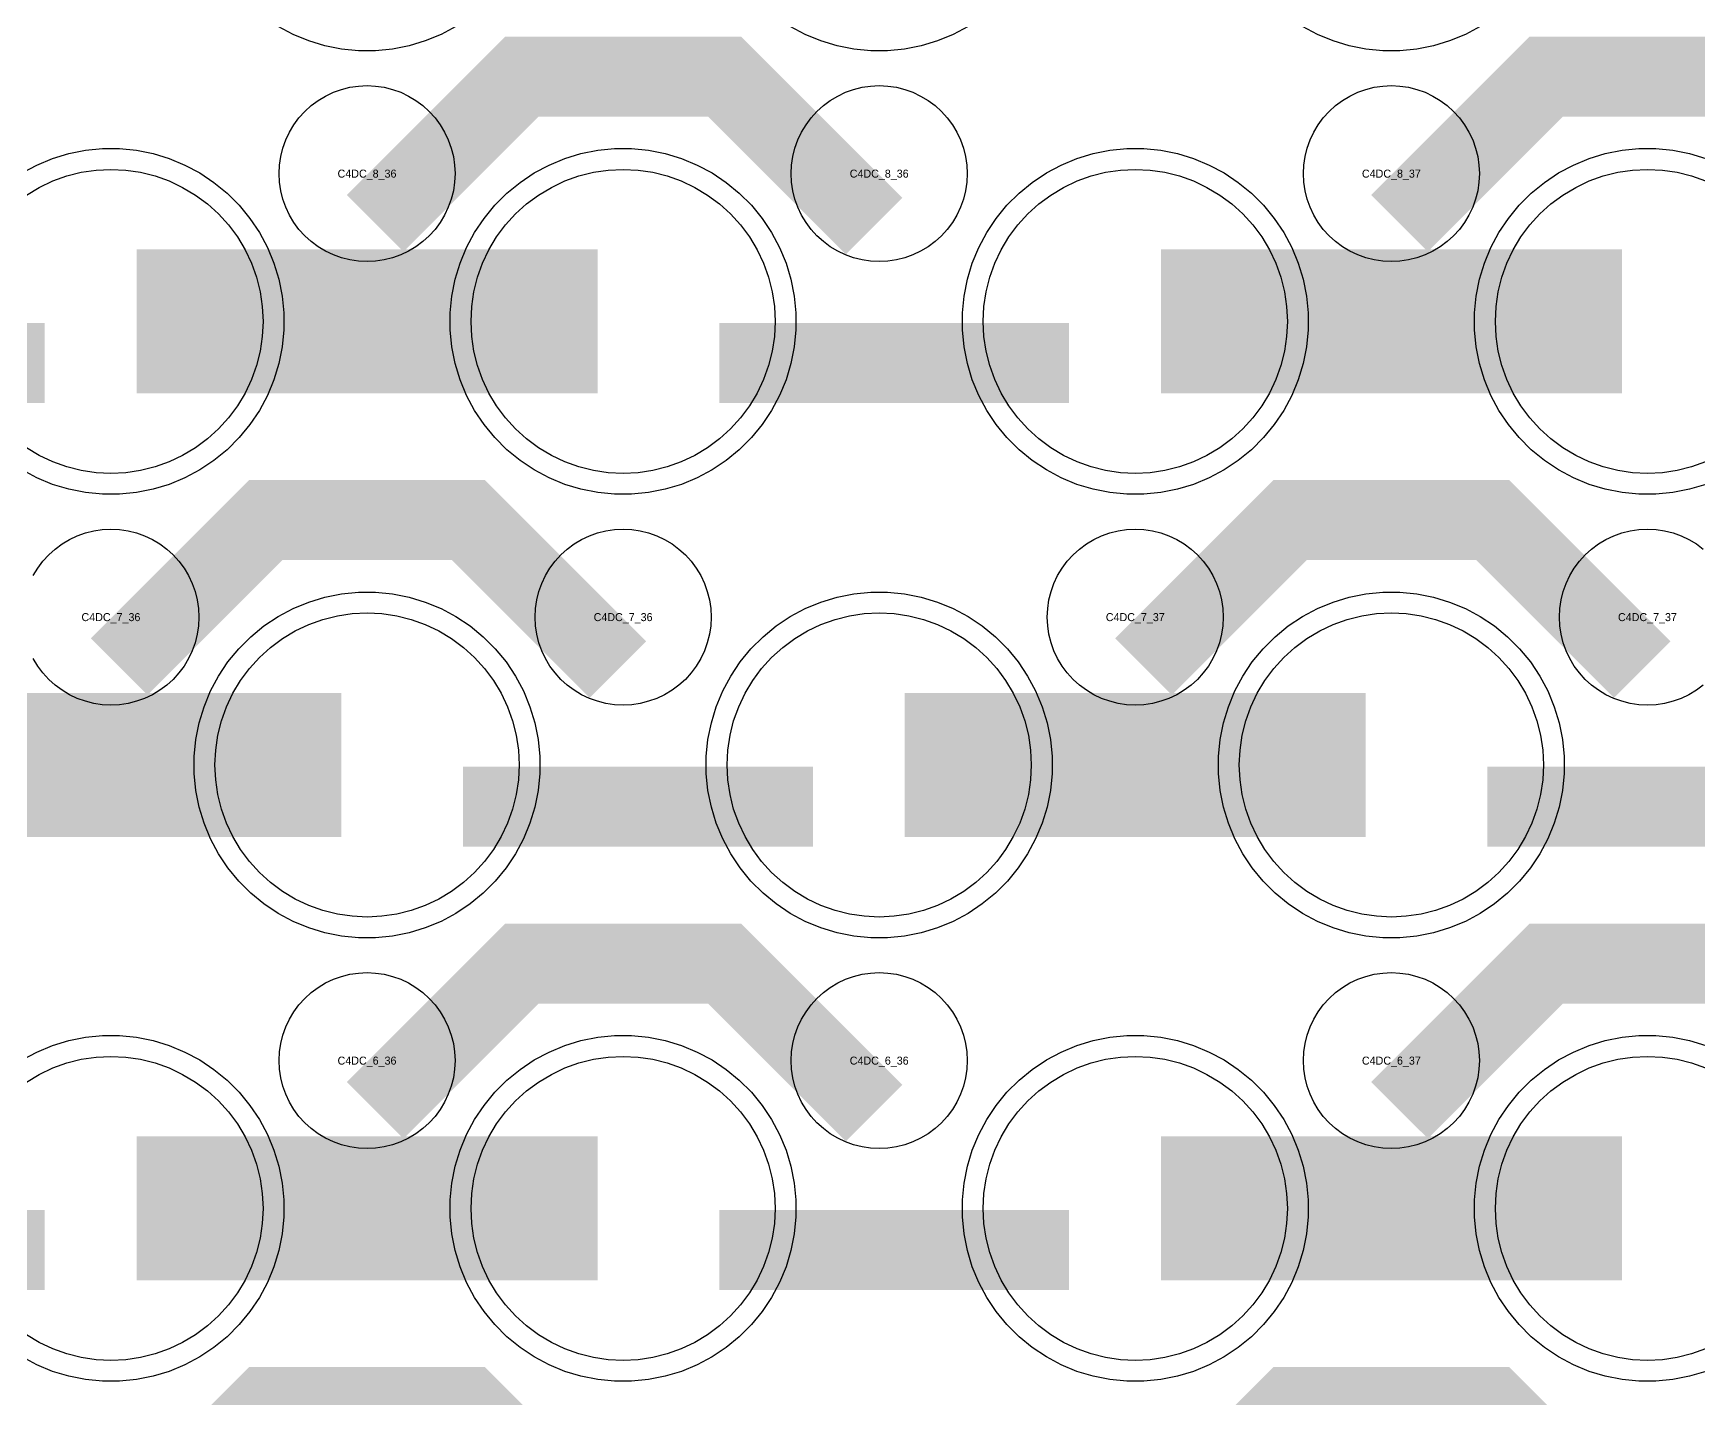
# Model space of a CAD drawing. Extents: x -11880 to 11880, y -14992 to 14992.
# Drawn here: x -504 to 16, y -14068 to -13641 of the extents above; entities that cross this region are included whole.
import ezdxf
from ezdxf.enums import TextEntityAlignment as Align

# ---------------------------------------------------------------- set-up
doc = ezdxf.new("R2010")
doc.units = 0
doc.header["$MEASUREMENT"] = 0
for name, color, linetype in [('GDS_775_DT_237', 138, 'CONTINUOUS'), ('RDL1_FS', 34, 'CONTINUOUS'), ('RDL_BS', 160, 'CONTINUOUS')]:
    doc.layers.add(name, color=color, linetype=linetype)

msp = doc.modelspace()

# ---------------------------------------------------------------- linework, layer by layer
at = {"layer": 'RDL1_FS', "color": 241, "true_color": 0xf7abae}
for points in [[(-506.395, -13691.548), (-502.395, -13689.15), (-498.181, -13687.158), (-493.791, -13685.586), (-489.268, -13684.454), (-484.657, -13683.77), (-480, -13683.541), (-475.343, -13683.77), (-470.732, -13684.454), (-466.209, -13685.586), (-461.819, -13687.158), (-457.605, -13689.15), (-453.605, -13691.548), (-449.86, -13694.326), (-446.406, -13697.456), (-443.276, -13700.91), (-440.498, -13704.655), (-438.1, -13708.655), (-436.108, -13712.869), (-434.536, -13717.259), (-433.404, -13721.782), (-432.72, -13726.393), (-432.491, -13731.05), (-432.72, -13735.707), (-433.404, -13740.318), (-434.536, -13744.841), (-436.108, -13749.231), (-438.1, -13753.445), (-440.498, -13757.445), (-443.276, -13761.19), (-446.406, -13764.644), (-449.86, -13767.774), (-453.605, -13770.552), (-457.605, -13772.95), (-461.819, -13774.942), (-466.209, -13776.514), (-470.732, -13777.646), (-475.343, -13778.33), (-480, -13778.559), (-484.657, -13778.33), (-489.268, -13777.646), (-493.791, -13776.514), (-498.181, -13774.942), (-502.395, -13772.95), (-506.395, -13770.552)], [(18.181, -13774.942), (13.791, -13776.514), (9.268, -13777.646), (4.657, -13778.33), (0, -13778.559), (-4.657, -13778.33), (-9.268, -13777.646), (-13.791, -13776.514), (-18.181, -13774.942), (-22.395, -13772.95), (-26.395, -13770.552), (-30.14, -13767.774), (-33.594, -13764.644), (-36.724, -13761.19), (-39.502, -13757.445), (-41.9, -13753.445), (-43.892, -13749.231), (-45.464, -13744.841), (-46.596, -13740.318), (-47.28, -13735.707), (-47.509, -13731.05), (-47.28, -13726.393), (-46.596, -13721.782), (-45.464, -13717.259), (-43.892, -13712.869), (-41.9, -13708.655), (-39.502, -13704.655), (-36.724, -13700.91), (-33.594, -13697.456), (-30.14, -13694.326), (-26.395, -13691.548), (-22.395, -13689.15), (-18.181, -13687.158), (-13.791, -13685.586), (-9.268, -13684.454), (-4.657, -13683.77), (0, -13683.541), (4.657, -13683.77), (9.268, -13684.454), (13.791, -13685.586), (18.181, -13687.158)], [(-506.395, -13968.678), (-502.395, -13966.28), (-498.181, -13964.288), (-493.791, -13962.716), (-489.268, -13961.584), (-484.657, -13960.9), (-480, -13960.671), (-475.343, -13960.9), (-470.732, -13961.584), (-466.209, -13962.716), (-461.819, -13964.288), (-457.605, -13966.28), (-453.605, -13968.678), (-449.86, -13971.456), (-446.406, -13974.586), (-443.276, -13978.04), (-440.498, -13981.785), (-438.1, -13985.785), (-436.108, -13989.999), (-434.536, -13994.389), (-433.404, -13998.912), (-432.72, -14003.523), (-432.491, -14008.18), (-432.72, -14012.837), (-433.404, -14017.448), (-434.536, -14021.971), (-436.108, -14026.361), (-438.1, -14030.575), (-440.498, -14034.575), (-443.276, -14038.32), (-446.406, -14041.774), (-449.86, -14044.904), (-453.605, -14047.682), (-457.605, -14050.08), (-461.819, -14052.072), (-466.209, -14053.644), (-470.732, -14054.776), (-475.343, -14055.46), (-480, -14055.689), (-484.657, -14055.46), (-489.268, -14054.776), (-493.791, -14053.644), (-498.181, -14052.072), (-502.395, -14050.08), (-506.395, -14047.682)], [(18.181, -14052.072), (13.791, -14053.644), (9.268, -14054.776), (4.657, -14055.46), (0, -14055.689), (-4.657, -14055.46), (-9.268, -14054.776), (-13.791, -14053.644), (-18.181, -14052.072), (-22.395, -14050.08), (-26.395, -14047.682), (-30.14, -14044.904), (-33.594, -14041.774), (-36.724, -14038.32), (-39.502, -14034.575), (-41.9, -14030.575), (-43.892, -14026.361), (-45.464, -14021.971), (-46.596, -14017.448), (-47.28, -14012.837), (-47.509, -14008.18), (-47.28, -14003.523), (-46.596, -13998.912), (-45.464, -13994.389), (-43.892, -13989.999), (-41.9, -13985.785), (-39.502, -13981.785), (-36.724, -13978.04), (-33.594, -13974.586), (-30.14, -13971.456), (-26.395, -13968.678), (-22.395, -13966.28), (-18.181, -13964.288), (-13.791, -13962.716), (-9.268, -13961.584), (-4.657, -13960.9), (0, -13960.671), (4.657, -13960.9), (9.268, -13961.584), (13.791, -13962.716), (18.181, -13964.288)]]:
    msp.add_lwpolyline(points, dxfattribs=at)
for points in [[(-320, -13778.559), (-324.657, -13778.33), (-329.268, -13777.646), (-333.791, -13776.514), (-338.181, -13774.942), (-342.395, -13772.95), (-346.395, -13770.552), (-350.14, -13767.774), (-353.594, -13764.644), (-356.724, -13761.19), (-359.502, -13757.445), (-361.9, -13753.445), (-363.892, -13749.231), (-365.464, -13744.841), (-366.596, -13740.318), (-367.28, -13735.707), (-367.509, -13731.05), (-367.28, -13726.393), (-366.596, -13721.782), (-365.464, -13717.259), (-363.892, -13712.869), (-361.9, -13708.655), (-359.502, -13704.655), (-356.724, -13700.91), (-353.594, -13697.456), (-350.14, -13694.326), (-346.395, -13691.548), (-342.395, -13689.15), (-338.181, -13687.158), (-333.791, -13685.586), (-329.268, -13684.454), (-324.657, -13683.77), (-320, -13683.541), (-315.343, -13683.77), (-310.732, -13684.454), (-306.209, -13685.586), (-301.819, -13687.158), (-297.605, -13689.15), (-293.605, -13691.548), (-289.86, -13694.326), (-286.406, -13697.456), (-283.276, -13700.91), (-280.498, -13704.655), (-278.1, -13708.655), (-276.108, -13712.869), (-274.536, -13717.259), (-273.404, -13721.782), (-272.72, -13726.393), (-272.491, -13731.05), (-272.72, -13735.707), (-273.404, -13740.318), (-274.536, -13744.841), (-276.108, -13749.231), (-278.1, -13753.445), (-280.498, -13757.445), (-283.276, -13761.19), (-286.406, -13764.644), (-289.86, -13767.774), (-293.605, -13770.552), (-297.605, -13772.95), (-301.819, -13774.942), (-306.209, -13776.514), (-310.732, -13777.646), (-315.343, -13778.33)], [(-160, -13778.559), (-164.657, -13778.33), (-169.268, -13777.646), (-173.791, -13776.514), (-178.181, -13774.942), (-182.395, -13772.95), (-186.395, -13770.552), (-190.14, -13767.774), (-193.594, -13764.644), (-196.724, -13761.19), (-199.502, -13757.445), (-201.9, -13753.445), (-203.892, -13749.231), (-205.464, -13744.841), (-206.596, -13740.318), (-207.28, -13735.707), (-207.509, -13731.05), (-207.28, -13726.393), (-206.596, -13721.782), (-205.464, -13717.259), (-203.892, -13712.869), (-201.9, -13708.655), (-199.502, -13704.655), (-196.724, -13700.91), (-193.594, -13697.456), (-190.14, -13694.326), (-186.395, -13691.548), (-182.395, -13689.15), (-178.181, -13687.158), (-173.791, -13685.586), (-169.268, -13684.454), (-164.657, -13683.77), (-160, -13683.541), (-155.343, -13683.77), (-150.732, -13684.454), (-146.209, -13685.586), (-141.819, -13687.158), (-137.605, -13689.15), (-133.605, -13691.548), (-129.86, -13694.326), (-126.406, -13697.456), (-123.276, -13700.91), (-120.498, -13704.655), (-118.1, -13708.655), (-116.108, -13712.869), (-114.536, -13717.259), (-113.404, -13721.782), (-112.72, -13726.393), (-112.491, -13731.05), (-112.72, -13735.707), (-113.404, -13740.318), (-114.536, -13744.841), (-116.108, -13749.231), (-118.1, -13753.445), (-120.498, -13757.445), (-123.276, -13761.19), (-126.406, -13764.644), (-129.86, -13767.774), (-133.605, -13770.552), (-137.605, -13772.95), (-141.819, -13774.942), (-146.209, -13776.514), (-150.732, -13777.646), (-155.343, -13778.33)], [(-400, -13917.124), (-404.657, -13916.895), (-409.268, -13916.211), (-413.791, -13915.079), (-418.181, -13913.507), (-422.395, -13911.515), (-426.395, -13909.117), (-430.14, -13906.339), (-433.594, -13903.209), (-436.724, -13899.755), (-439.502, -13896.01), (-441.9, -13892.01), (-443.892, -13887.796), (-445.464, -13883.406), (-446.596, -13878.883), (-447.28, -13874.272), (-447.509, -13869.615), (-447.28, -13864.958), (-446.596, -13860.347), (-445.464, -13855.824), (-443.892, -13851.434), (-441.9, -13847.22), (-439.502, -13843.22), (-436.724, -13839.475), (-433.594, -13836.021), (-430.14, -13832.891), (-426.395, -13830.113), (-422.395, -13827.715), (-418.181, -13825.723), (-413.791, -13824.151), (-409.268, -13823.019), (-404.657, -13822.335), (-400, -13822.106), (-395.343, -13822.335), (-390.732, -13823.019), (-386.209, -13824.151), (-381.819, -13825.723), (-377.605, -13827.715), (-373.605, -13830.113), (-369.86, -13832.891), (-366.406, -13836.021), (-363.276, -13839.475), (-360.498, -13843.22), (-358.1, -13847.22), (-356.108, -13851.434), (-354.536, -13855.824), (-353.404, -13860.347), (-352.72, -13864.958), (-352.491, -13869.615), (-352.72, -13874.272), (-353.404, -13878.883), (-354.536, -13883.406), (-356.108, -13887.796), (-358.1, -13892.01), (-360.498, -13896.01), (-363.276, -13899.755), (-366.406, -13903.209), (-369.86, -13906.339), (-373.605, -13909.117), (-377.605, -13911.515), (-381.819, -13913.507), (-386.209, -13915.079), (-390.732, -13916.211), (-395.343, -13916.895)], [(-240, -13917.124), (-244.657, -13916.895), (-249.268, -13916.211), (-253.791, -13915.079), (-258.181, -13913.507), (-262.395, -13911.515), (-266.395, -13909.117), (-270.14, -13906.339), (-273.594, -13903.209), (-276.724, -13899.755), (-279.502, -13896.01), (-281.9, -13892.01), (-283.892, -13887.796), (-285.464, -13883.406), (-286.596, -13878.883), (-287.28, -13874.272), (-287.509, -13869.615), (-287.28, -13864.958), (-286.596, -13860.347), (-285.464, -13855.824), (-283.892, -13851.434), (-281.9, -13847.22), (-279.502, -13843.22), (-276.724, -13839.475), (-273.594, -13836.021), (-270.14, -13832.891), (-266.395, -13830.113), (-262.395, -13827.715), (-258.181, -13825.723), (-253.791, -13824.151), (-249.268, -13823.019), (-244.657, -13822.335), (-240, -13822.106), (-235.343, -13822.335), (-230.732, -13823.019), (-226.209, -13824.151), (-221.819, -13825.723), (-217.605, -13827.715), (-213.605, -13830.113), (-209.86, -13832.891), (-206.406, -13836.021), (-203.276, -13839.475), (-200.498, -13843.22), (-198.1, -13847.22), (-196.108, -13851.434), (-194.536, -13855.824), (-193.404, -13860.347), (-192.72, -13864.958), (-192.491, -13869.615), (-192.72, -13874.272), (-193.404, -13878.883), (-194.536, -13883.406), (-196.108, -13887.796), (-198.1, -13892.01), (-200.498, -13896.01), (-203.276, -13899.755), (-206.406, -13903.209), (-209.86, -13906.339), (-213.605, -13909.117), (-217.605, -13911.515), (-221.819, -13913.507), (-226.209, -13915.079), (-230.732, -13916.211), (-235.343, -13916.895)], [(-80, -13917.124), (-84.657, -13916.895), (-89.268, -13916.211), (-93.791, -13915.079), (-98.181, -13913.507), (-102.395, -13911.515), (-106.395, -13909.117), (-110.14, -13906.339), (-113.594, -13903.209), (-116.724, -13899.755), (-119.502, -13896.01), (-121.9, -13892.01), (-123.892, -13887.796), (-125.464, -13883.406), (-126.596, -13878.883), (-127.28, -13874.272), (-127.509, -13869.615), (-127.28, -13864.958), (-126.596, -13860.347), (-125.464, -13855.824), (-123.892, -13851.434), (-121.9, -13847.22), (-119.502, -13843.22), (-116.724, -13839.475), (-113.594, -13836.021), (-110.14, -13832.891), (-106.395, -13830.113), (-102.395, -13827.715), (-98.181, -13825.723), (-93.791, -13824.151), (-89.268, -13823.019), (-84.657, -13822.335), (-80, -13822.106), (-75.343, -13822.335), (-70.732, -13823.019), (-66.209, -13824.151), (-61.819, -13825.723), (-57.605, -13827.715), (-53.605, -13830.113), (-49.86, -13832.891), (-46.406, -13836.021), (-43.276, -13839.475), (-40.498, -13843.22), (-38.1, -13847.22), (-36.108, -13851.434), (-34.536, -13855.824), (-33.404, -13860.347), (-32.72, -13864.958), (-32.491, -13869.615), (-32.72, -13874.272), (-33.404, -13878.883), (-34.536, -13883.406), (-36.108, -13887.796), (-38.1, -13892.01), (-40.498, -13896.01), (-43.276, -13899.755), (-46.406, -13903.209), (-49.86, -13906.339), (-53.605, -13909.117), (-57.605, -13911.515), (-61.819, -13913.507), (-66.209, -13915.079), (-70.732, -13916.211), (-75.343, -13916.895)], [(-320, -14055.689), (-324.657, -14055.46), (-329.268, -14054.776), (-333.791, -14053.644), (-338.181, -14052.072), (-342.395, -14050.08), (-346.395, -14047.682), (-350.14, -14044.904), (-353.594, -14041.774), (-356.724, -14038.32), (-359.502, -14034.575), (-361.9, -14030.575), (-363.892, -14026.361), (-365.464, -14021.971), (-366.596, -14017.448), (-367.28, -14012.837), (-367.509, -14008.18), (-367.28, -14003.523), (-366.596, -13998.912), (-365.464, -13994.389), (-363.892, -13989.999), (-361.9, -13985.785), (-359.502, -13981.785), (-356.724, -13978.04), (-353.594, -13974.586), (-350.14, -13971.456), (-346.395, -13968.678), (-342.395, -13966.28), (-338.181, -13964.288), (-333.791, -13962.716), (-329.268, -13961.584), (-324.657, -13960.9), (-320, -13960.671), (-315.343, -13960.9), (-310.732, -13961.584), (-306.209, -13962.716), (-301.819, -13964.288), (-297.605, -13966.28), (-293.605, -13968.678), (-289.86, -13971.456), (-286.406, -13974.586), (-283.276, -13978.04), (-280.498, -13981.785), (-278.1, -13985.785), (-276.108, -13989.999), (-274.536, -13994.389), (-273.404, -13998.912), (-272.72, -14003.523), (-272.491, -14008.18), (-272.72, -14012.837), (-273.404, -14017.448), (-274.536, -14021.971), (-276.108, -14026.361), (-278.1, -14030.575), (-280.498, -14034.575), (-283.276, -14038.32), (-286.406, -14041.774), (-289.86, -14044.904), (-293.605, -14047.682), (-297.605, -14050.08), (-301.819, -14052.072), (-306.209, -14053.644), (-310.732, -14054.776), (-315.343, -14055.46)], [(-160, -14055.689), (-164.657, -14055.46), (-169.268, -14054.776), (-173.791, -14053.644), (-178.181, -14052.072), (-182.395, -14050.08), (-186.395, -14047.682), (-190.14, -14044.904), (-193.594, -14041.774), (-196.724, -14038.32), (-199.502, -14034.575), (-201.9, -14030.575), (-203.892, -14026.361), (-205.464, -14021.971), (-206.596, -14017.448), (-207.28, -14012.837), (-207.509, -14008.18), (-207.28, -14003.523), (-206.596, -13998.912), (-205.464, -13994.389), (-203.892, -13989.999), (-201.9, -13985.785), (-199.502, -13981.785), (-196.724, -13978.04), (-193.594, -13974.586), (-190.14, -13971.456), (-186.395, -13968.678), (-182.395, -13966.28), (-178.181, -13964.288), (-173.791, -13962.716), (-169.268, -13961.584), (-164.657, -13960.9), (-160, -13960.671), (-155.343, -13960.9), (-150.732, -13961.584), (-146.209, -13962.716), (-141.819, -13964.288), (-137.605, -13966.28), (-133.605, -13968.678), (-129.86, -13971.456), (-126.406, -13974.586), (-123.276, -13978.04), (-120.498, -13981.785), (-118.1, -13985.785), (-116.108, -13989.999), (-114.536, -13994.389), (-113.404, -13998.912), (-112.72, -14003.523), (-112.491, -14008.18), (-112.72, -14012.837), (-113.404, -14017.448), (-114.536, -14021.971), (-116.108, -14026.361), (-118.1, -14030.575), (-120.498, -14034.575), (-123.276, -14038.32), (-126.406, -14041.774), (-129.86, -14044.904), (-133.605, -14047.682), (-137.605, -14050.08), (-141.819, -14052.072), (-146.209, -14053.644), (-150.732, -14054.776), (-155.343, -14055.46)]]:
    msp.add_lwpolyline(points, close=True, dxfattribs=at)
for points in [[(-471.998, -13731.05, 45, 45, 0), (-399.998, -13731.05, 45, 45, 0)], [(-399.998, -13731.05, 45, 45, 0), (-327.998, -13731.05, 45, 45, 0)], [(-151.998, -13731.05, 45, 45, 0), (-79.998, -13731.05, 45, 45, 0)], [(-79.998, -13731.05, 45, 45, 0), (-7.998, -13731.05, 45, 45, 0)], [(-551.998, -13869.615, 45, 45, 0), (-479.998, -13869.615, 45, 45, 0)], [(-479.998, -13869.615, 45, 45, 0), (-407.998, -13869.615, 45, 45, 0)], [(-231.998, -13869.615, 45, 45, 0), (-159.998, -13869.615, 45, 45, 0)], [(-159.998, -13869.615, 45, 45, 0), (-87.998, -13869.615, 45, 45, 0)], [(-471.998, -14008.18, 45, 45, 0), (-399.998, -14008.18, 45, 45, 0)], [(-399.998, -14008.18, 45, 45, 0), (-327.998, -14008.18, 45, 45, 0)], [(-151.998, -14008.18, 45, 45, 0), (-79.998, -14008.18, 45, 45, 0)], [(-79.998, -14008.18, 45, 45, 0), (-7.998, -14008.18, 45, 45, 0)]]:
    msp.add_lwpolyline(points, format="xyseb", dxfattribs=at)
at = {"layer": 'RDL_BS', "color": 241, "true_color": 0xf7abae}
for points in [[(-372.223, -13638.868), (-376.885, -13641.36), (-381.795, -13643.391), (-386.835, -13644.922), (-392.062, -13645.968), (-397.356, -13646.485), (-402.644, -13646.485), (-407.938, -13645.968), (-413.165, -13644.922), (-418.205, -13643.391), (-423.115, -13641.36), (-427.777, -13638.868)], [(-212.223, -13638.868), (-216.885, -13641.36), (-221.795, -13643.391), (-226.835, -13644.922), (-232.062, -13645.968), (-237.356, -13646.485), (-242.644, -13646.485), (-247.938, -13645.968), (-253.165, -13644.922), (-258.205, -13643.391), (-263.115, -13641.36), (-267.777, -13638.868)], [(-52.223, -13638.868), (-56.885, -13641.36), (-61.795, -13643.391), (-66.835, -13644.922), (-72.062, -13645.968), (-77.356, -13646.485), (-82.644, -13646.485), (-87.938, -13645.968), (-93.165, -13644.922), (-98.205, -13643.391), (-103.115, -13641.36), (-107.777, -13638.868)], [(-507.777, -13684.667), (-503.115, -13682.175), (-498.205, -13680.144), (-493.165, -13678.613), (-487.938, -13677.567), (-482.644, -13677.05), (-477.356, -13677.05), (-472.062, -13677.567), (-466.835, -13678.613), (-461.795, -13680.144), (-456.885, -13682.175), (-452.223, -13684.667), (-447.809, -13687.614), (-443.708, -13690.976), (-439.926, -13694.758), (-436.564, -13698.859), (-433.617, -13703.273), (-431.125, -13707.935), (-429.094, -13712.845), (-427.563, -13717.885), (-426.517, -13723.112), (-426, -13728.406), (-426, -13733.694), (-426.517, -13738.988), (-427.563, -13744.215), (-429.094, -13749.255), (-431.125, -13754.165), (-433.617, -13758.827), (-436.564, -13763.241), (-439.926, -13767.342), (-443.708, -13771.124), (-447.809, -13774.486), (-452.223, -13777.433), (-456.885, -13779.925), (-461.795, -13781.956), (-466.835, -13783.487), (-472.062, -13784.533), (-477.356, -13785.05), (-482.644, -13785.05), (-487.938, -13784.533), (-493.165, -13783.487), (-498.205, -13781.956), (-503.115, -13779.925), (-507.777, -13777.433)], [(18.205, -13781.956), (13.165, -13783.487), (7.938, -13784.533), (2.644, -13785.05), (-2.644, -13785.05), (-7.938, -13784.533), (-13.165, -13783.487), (-18.205, -13781.956), (-23.115, -13779.925), (-27.777, -13777.433), (-32.191, -13774.486), (-36.292, -13771.124), (-40.074, -13767.342), (-43.436, -13763.241), (-46.383, -13758.827), (-48.875, -13754.165), (-50.906, -13749.255), (-52.437, -13744.215), (-53.483, -13738.988), (-54, -13733.694), (-54, -13728.406), (-53.483, -13723.112), (-52.437, -13717.885), (-50.906, -13712.845), (-48.875, -13707.935), (-46.383, -13703.273), (-43.436, -13698.859), (-40.074, -13694.758), (-36.292, -13690.976), (-32.191, -13687.614), (-27.777, -13684.667), (-23.115, -13682.175), (-18.205, -13680.144), (-13.165, -13678.613), (-7.938, -13677.567), (-2.644, -13677.05), (2.644, -13677.05), (7.938, -13677.567), (13.165, -13678.613), (18.205, -13680.144)], [(-507.777, -13961.797), (-503.115, -13959.305), (-498.205, -13957.274), (-493.165, -13955.743), (-487.938, -13954.697), (-482.644, -13954.18), (-477.356, -13954.18), (-472.062, -13954.697), (-466.835, -13955.743), (-461.795, -13957.274), (-456.885, -13959.305), (-452.223, -13961.797), (-447.809, -13964.744), (-443.708, -13968.106), (-439.926, -13971.888), (-436.564, -13975.989), (-433.617, -13980.403), (-431.125, -13985.065), (-429.094, -13989.975), (-427.563, -13995.015), (-426.517, -14000.242), (-426, -14005.536), (-426, -14010.824), (-426.517, -14016.118), (-427.563, -14021.345), (-429.094, -14026.385), (-431.125, -14031.295), (-433.617, -14035.957), (-436.564, -14040.371), (-439.926, -14044.472), (-443.708, -14048.254), (-447.809, -14051.616), (-452.223, -14054.563), (-456.885, -14057.055), (-461.795, -14059.086), (-466.835, -14060.617), (-472.062, -14061.663), (-477.356, -14062.18), (-482.644, -14062.18), (-487.938, -14061.663), (-493.165, -14060.617), (-498.205, -14059.086), (-503.115, -14057.055), (-507.777, -14054.563)], [(18.205, -14059.086), (13.165, -14060.617), (7.938, -14061.663), (2.644, -14062.18), (-2.644, -14062.18), (-7.938, -14061.663), (-13.165, -14060.617), (-18.205, -14059.086), (-23.115, -14057.055), (-27.777, -14054.563), (-32.191, -14051.616), (-36.292, -14048.254), (-40.074, -14044.472), (-43.436, -14040.371), (-46.383, -14035.957), (-48.875, -14031.295), (-50.906, -14026.385), (-52.437, -14021.345), (-53.483, -14016.118), (-54, -14010.824), (-54, -14005.536), (-53.483, -14000.242), (-52.437, -13995.015), (-50.906, -13989.975), (-48.875, -13985.065), (-46.383, -13980.403), (-43.436, -13975.989), (-40.074, -13971.888), (-36.292, -13968.106), (-32.191, -13964.744), (-27.777, -13961.797), (-23.115, -13959.305), (-18.205, -13957.274), (-13.165, -13955.743), (-7.938, -13954.697), (-2.644, -13954.18), (2.644, -13954.18), (7.938, -13954.697), (13.165, -13955.743), (18.205, -13957.274)]]:
    msp.add_lwpolyline(points, dxfattribs=at)
at = {"layer": 'RDL_BS'}
for points in [[(-397.438, -13700.364, 25, 25, 0), (-351.623, -13654.549, 25, 25, 0), (-318.07, -13654.549, 25, 25, 0)], [(-241.599, -13701.263, 25, 25, 0), (-288.313, -13654.549, 25, 25, 0), (-318.071, -13654.549, 25, 25, 0)], [(-77.438, -13700.364, 25, 25, 0), (-31.623, -13654.549, 25, 25, 0), (1.93, -13654.549, 25, 25, 0)], [(78.401, -13701.263, 25, 25, 0), (31.687, -13654.549, 25, 25, 0), (1.929, -13654.549, 25, 25, 0)], [(-477.438, -13838.929, 25, 25, 0), (-431.623, -13793.114, 25, 25, 0), (-398.07, -13793.114, 25, 25, 0)], [(-321.599, -13839.828, 25, 25, 0), (-368.313, -13793.114, 25, 25, 0), (-398.071, -13793.114, 25, 25, 0)], [(-157.438, -13838.929, 25, 25, 0), (-111.623, -13793.114, 25, 25, 0), (-78.07, -13793.114, 25, 25, 0)], [(-1.599, -13839.828, 25, 25, 0), (-48.313, -13793.114, 25, 25, 0), (-78.071, -13793.114, 25, 25, 0)], [(-397.438, -13977.494, 25, 25, 0), (-351.623, -13931.679, 25, 25, 0), (-318.07, -13931.679, 25, 25, 0)], [(-241.599, -13978.393, 25, 25, 0), (-288.313, -13931.679, 25, 25, 0), (-318.071, -13931.679, 25, 25, 0)], [(-77.438, -13977.494, 25, 25, 0), (-31.623, -13931.679, 25, 25, 0), (1.93, -13931.679, 25, 25, 0)], [(78.401, -13978.393, 25, 25, 0), (31.687, -13931.679, 25, 25, 0), (1.929, -13931.679, 25, 25, 0)], [(-477.438, -14116.059, 25, 25, 0), (-431.623, -14070.244, 25, 25, 0), (-398.07, -14070.244, 25, 25, 0)], [(-321.599, -14116.958, 25, 25, 0), (-368.313, -14070.244, 25, 25, 0), (-398.071, -14070.244, 25, 25, 0)], [(-157.438, -14116.059, 25, 25, 0), (-111.623, -14070.244, 25, 25, 0), (-78.07, -14070.244, 25, 25, 0)], [(-1.599, -14116.958, 25, 25, 0), (-48.313, -14070.244, 25, 25, 0), (-78.071, -14070.244, 25, 25, 0)]]:
    msp.add_lwpolyline(points, format="xyseb", dxfattribs=at)
for points in [[(-400, -13712.356), (-402.693, -13712.224), (-405.365, -13711.828), (-407.984, -13711.171), (-410.519, -13710.264), (-412.956, -13709.112), (-415.28, -13707.719), (-417.443, -13706.116), (-419.442, -13704.304), (-421.254, -13702.305), (-422.857, -13700.142), (-424.25, -13697.818), (-425.402, -13695.381), (-426.309, -13692.846), (-426.966, -13690.227), (-427.362, -13687.555), (-427.494, -13684.862), (-427.362, -13682.169), (-426.966, -13679.497), (-426.309, -13676.878), (-425.402, -13674.343), (-424.25, -13671.906), (-422.857, -13669.582), (-421.254, -13667.419), (-419.442, -13665.42), (-417.443, -13663.608), (-415.28, -13662.005), (-412.956, -13660.612), (-410.519, -13659.46), (-407.984, -13658.553), (-405.365, -13657.896), (-402.693, -13657.5), (-400, -13657.368), (-397.307, -13657.5), (-394.635, -13657.896), (-392.016, -13658.553), (-389.481, -13659.46), (-387.044, -13660.612), (-384.72, -13662.005), (-382.557, -13663.608), (-380.558, -13665.42), (-378.746, -13667.419), (-377.143, -13669.582), (-375.75, -13671.906), (-374.598, -13674.343), (-373.691, -13676.878), (-373.034, -13679.497), (-372.638, -13682.169), (-372.506, -13684.862), (-372.638, -13687.555), (-373.034, -13690.227), (-373.691, -13692.846), (-374.598, -13695.381), (-375.75, -13697.818), (-377.143, -13700.142), (-378.746, -13702.305), (-380.558, -13704.304), (-382.557, -13706.116), (-384.72, -13707.719), (-387.044, -13709.112), (-389.481, -13710.264), (-392.016, -13711.171), (-394.635, -13711.828), (-397.307, -13712.224)], [(-240, -13712.356), (-242.693, -13712.224), (-245.365, -13711.828), (-247.984, -13711.171), (-250.519, -13710.264), (-252.956, -13709.112), (-255.28, -13707.719), (-257.443, -13706.116), (-259.442, -13704.304), (-261.254, -13702.305), (-262.857, -13700.142), (-264.25, -13697.818), (-265.402, -13695.381), (-266.309, -13692.846), (-266.966, -13690.227), (-267.362, -13687.555), (-267.494, -13684.862), (-267.362, -13682.169), (-266.966, -13679.497), (-266.309, -13676.878), (-265.402, -13674.343), (-264.25, -13671.906), (-262.857, -13669.582), (-261.254, -13667.419), (-259.442, -13665.42), (-257.443, -13663.608), (-255.28, -13662.005), (-252.956, -13660.612), (-250.519, -13659.46), (-247.984, -13658.553), (-245.365, -13657.896), (-242.693, -13657.5), (-240, -13657.368), (-237.307, -13657.5), (-234.635, -13657.896), (-232.016, -13658.553), (-229.481, -13659.46), (-227.044, -13660.612), (-224.72, -13662.005), (-222.557, -13663.608), (-220.558, -13665.42), (-218.746, -13667.419), (-217.143, -13669.582), (-215.75, -13671.906), (-214.598, -13674.343), (-213.691, -13676.878), (-213.034, -13679.497), (-212.638, -13682.169), (-212.506, -13684.862), (-212.638, -13687.555), (-213.034, -13690.227), (-213.691, -13692.846), (-214.598, -13695.381), (-215.75, -13697.818), (-217.143, -13700.142), (-218.746, -13702.305), (-220.558, -13704.304), (-222.557, -13706.116), (-224.72, -13707.719), (-227.044, -13709.112), (-229.481, -13710.264), (-232.016, -13711.171), (-234.635, -13711.828), (-237.307, -13712.224)], [(-80, -13712.356), (-82.693, -13712.224), (-85.365, -13711.828), (-87.984, -13711.171), (-90.519, -13710.264), (-92.956, -13709.112), (-95.28, -13707.719), (-97.443, -13706.116), (-99.442, -13704.304), (-101.254, -13702.305), (-102.857, -13700.142), (-104.25, -13697.818), (-105.402, -13695.381), (-106.309, -13692.846), (-106.966, -13690.227), (-107.362, -13687.555), (-107.494, -13684.862), (-107.362, -13682.169), (-106.966, -13679.497), (-106.309, -13676.878), (-105.402, -13674.343), (-104.25, -13671.906), (-102.857, -13669.582), (-101.254, -13667.419), (-99.442, -13665.42), (-97.443, -13663.608), (-95.28, -13662.005), (-92.956, -13660.612), (-90.519, -13659.46), (-87.984, -13658.553), (-85.365, -13657.896), (-82.693, -13657.5), (-80, -13657.368), (-77.307, -13657.5), (-74.635, -13657.896), (-72.016, -13658.553), (-69.481, -13659.46), (-67.044, -13660.612), (-64.72, -13662.005), (-62.557, -13663.608), (-60.558, -13665.42), (-58.746, -13667.419), (-57.143, -13669.582), (-55.75, -13671.906), (-54.598, -13674.343), (-53.691, -13676.878), (-53.034, -13679.497), (-52.638, -13682.169), (-52.506, -13684.862), (-52.638, -13687.555), (-53.034, -13690.227), (-53.691, -13692.846), (-54.598, -13695.381), (-55.75, -13697.818), (-57.143, -13700.142), (-58.746, -13702.305), (-60.558, -13704.304), (-62.557, -13706.116), (-64.72, -13707.719), (-67.044, -13709.112), (-69.481, -13710.264), (-72.016, -13711.171), (-74.635, -13711.828), (-77.307, -13712.224)], [(-320, -13850.921), (-322.693, -13850.789), (-325.365, -13850.393), (-327.984, -13849.736), (-330.519, -13848.829), (-332.956, -13847.677), (-335.28, -13846.284), (-337.443, -13844.681), (-339.442, -13842.869), (-341.254, -13840.87), (-342.857, -13838.707), (-344.25, -13836.383), (-345.402, -13833.946), (-346.309, -13831.411), (-346.966, -13828.792), (-347.362, -13826.12), (-347.494, -13823.427), (-347.362, -13820.734), (-346.966, -13818.062), (-346.309, -13815.443), (-345.402, -13812.908), (-344.25, -13810.471), (-342.857, -13808.147), (-341.254, -13805.984), (-339.442, -13803.985), (-337.443, -13802.173), (-335.28, -13800.57), (-332.956, -13799.177), (-330.519, -13798.025), (-327.984, -13797.118), (-325.365, -13796.461), (-322.693, -13796.065), (-320, -13795.933), (-317.307, -13796.065), (-314.635, -13796.461), (-312.016, -13797.118), (-309.481, -13798.025), (-307.044, -13799.177), (-304.72, -13800.57), (-302.557, -13802.173), (-300.558, -13803.985), (-298.746, -13805.984), (-297.143, -13808.147), (-295.75, -13810.471), (-294.598, -13812.908), (-293.691, -13815.443), (-293.034, -13818.062), (-292.638, -13820.734), (-292.506, -13823.427), (-292.638, -13826.12), (-293.034, -13828.792), (-293.691, -13831.411), (-294.598, -13833.946), (-295.75, -13836.383), (-297.143, -13838.707), (-298.746, -13840.87), (-300.558, -13842.869), (-302.557, -13844.681), (-304.72, -13846.284), (-307.044, -13847.677), (-309.481, -13848.829), (-312.016, -13849.736), (-314.635, -13850.393), (-317.307, -13850.789)], [(-160, -13850.921), (-162.693, -13850.789), (-165.365, -13850.393), (-167.984, -13849.736), (-170.519, -13848.829), (-172.956, -13847.677), (-175.28, -13846.284), (-177.443, -13844.681), (-179.442, -13842.869), (-181.254, -13840.87), (-182.857, -13838.707), (-184.25, -13836.383), (-185.402, -13833.946), (-186.309, -13831.411), (-186.966, -13828.792), (-187.362, -13826.12), (-187.494, -13823.427), (-187.362, -13820.734), (-186.966, -13818.062), (-186.309, -13815.443), (-185.402, -13812.908), (-184.25, -13810.471), (-182.857, -13808.147), (-181.254, -13805.984), (-179.442, -13803.985), (-177.443, -13802.173), (-175.28, -13800.57), (-172.956, -13799.177), (-170.519, -13798.025), (-167.984, -13797.118), (-165.365, -13796.461), (-162.693, -13796.065), (-160, -13795.933), (-157.307, -13796.065), (-154.635, -13796.461), (-152.016, -13797.118), (-149.481, -13798.025), (-147.044, -13799.177), (-144.72, -13800.57), (-142.557, -13802.173), (-140.558, -13803.985), (-138.746, -13805.984), (-137.143, -13808.147), (-135.75, -13810.471), (-134.598, -13812.908), (-133.691, -13815.443), (-133.034, -13818.062), (-132.638, -13820.734), (-132.506, -13823.427), (-132.638, -13826.12), (-133.034, -13828.792), (-133.691, -13831.411), (-134.598, -13833.946), (-135.75, -13836.383), (-137.143, -13838.707), (-138.746, -13840.87), (-140.558, -13842.869), (-142.557, -13844.681), (-144.72, -13846.284), (-147.044, -13847.677), (-149.481, -13848.829), (-152.016, -13849.736), (-154.635, -13850.393), (-157.307, -13850.789)], [(-400, -13989.486), (-402.693, -13989.354), (-405.365, -13988.958), (-407.984, -13988.301), (-410.519, -13987.394), (-412.956, -13986.242), (-415.28, -13984.849), (-417.443, -13983.246), (-419.442, -13981.434), (-421.254, -13979.435), (-422.857, -13977.272), (-424.25, -13974.948), (-425.402, -13972.511), (-426.309, -13969.976), (-426.966, -13967.357), (-427.362, -13964.685), (-427.494, -13961.992), (-427.362, -13959.299), (-426.966, -13956.627), (-426.309, -13954.008), (-425.402, -13951.473), (-424.25, -13949.036), (-422.857, -13946.712), (-421.254, -13944.549), (-419.442, -13942.55), (-417.443, -13940.738), (-415.28, -13939.135), (-412.956, -13937.742), (-410.519, -13936.59), (-407.984, -13935.683), (-405.365, -13935.026), (-402.693, -13934.63), (-400, -13934.498), (-397.307, -13934.63), (-394.635, -13935.026), (-392.016, -13935.683), (-389.481, -13936.59), (-387.044, -13937.742), (-384.72, -13939.135), (-382.557, -13940.738), (-380.558, -13942.55), (-378.746, -13944.549), (-377.143, -13946.712), (-375.75, -13949.036), (-374.598, -13951.473), (-373.691, -13954.008), (-373.034, -13956.627), (-372.638, -13959.299), (-372.506, -13961.992), (-372.638, -13964.685), (-373.034, -13967.357), (-373.691, -13969.976), (-374.598, -13972.511), (-375.75, -13974.948), (-377.143, -13977.272), (-378.746, -13979.435), (-380.558, -13981.434), (-382.557, -13983.246), (-384.72, -13984.849), (-387.044, -13986.242), (-389.481, -13987.394), (-392.016, -13988.301), (-394.635, -13988.958), (-397.307, -13989.354)], [(-240, -13989.486), (-242.693, -13989.354), (-245.365, -13988.958), (-247.984, -13988.301), (-250.519, -13987.394), (-252.956, -13986.242), (-255.28, -13984.849), (-257.443, -13983.246), (-259.442, -13981.434), (-261.254, -13979.435), (-262.857, -13977.272), (-264.25, -13974.948), (-265.402, -13972.511), (-266.309, -13969.976), (-266.966, -13967.357), (-267.362, -13964.685), (-267.494, -13961.992), (-267.362, -13959.299), (-266.966, -13956.627), (-266.309, -13954.008), (-265.402, -13951.473), (-264.25, -13949.036), (-262.857, -13946.712), (-261.254, -13944.549), (-259.442, -13942.55), (-257.443, -13940.738), (-255.28, -13939.135), (-252.956, -13937.742), (-250.519, -13936.59), (-247.984, -13935.683), (-245.365, -13935.026), (-242.693, -13934.63), (-240, -13934.498), (-237.307, -13934.63), (-234.635, -13935.026), (-232.016, -13935.683), (-229.481, -13936.59), (-227.044, -13937.742), (-224.72, -13939.135), (-222.557, -13940.738), (-220.558, -13942.55), (-218.746, -13944.549), (-217.143, -13946.712), (-215.75, -13949.036), (-214.598, -13951.473), (-213.691, -13954.008), (-213.034, -13956.627), (-212.638, -13959.299), (-212.506, -13961.992), (-212.638, -13964.685), (-213.034, -13967.357), (-213.691, -13969.976), (-214.598, -13972.511), (-215.75, -13974.948), (-217.143, -13977.272), (-218.746, -13979.435), (-220.558, -13981.434), (-222.557, -13983.246), (-224.72, -13984.849), (-227.044, -13986.242), (-229.481, -13987.394), (-232.016, -13988.301), (-234.635, -13988.958), (-237.307, -13989.354)], [(-80, -13989.486), (-82.693, -13989.354), (-85.365, -13988.958), (-87.984, -13988.301), (-90.519, -13987.394), (-92.956, -13986.242), (-95.28, -13984.849), (-97.443, -13983.246), (-99.442, -13981.434), (-101.254, -13979.435), (-102.857, -13977.272), (-104.25, -13974.948), (-105.402, -13972.511), (-106.309, -13969.976), (-106.966, -13967.357), (-107.362, -13964.685), (-107.494, -13961.992), (-107.362, -13959.299), (-106.966, -13956.627), (-106.309, -13954.008), (-105.402, -13951.473), (-104.25, -13949.036), (-102.857, -13946.712), (-101.254, -13944.549), (-99.442, -13942.55), (-97.443, -13940.738), (-95.28, -13939.135), (-92.956, -13937.742), (-90.519, -13936.59), (-87.984, -13935.683), (-85.365, -13935.026), (-82.693, -13934.63), (-80, -13934.498), (-77.307, -13934.63), (-74.635, -13935.026), (-72.016, -13935.683), (-69.481, -13936.59), (-67.044, -13937.742), (-64.72, -13939.135), (-62.557, -13940.738), (-60.558, -13942.55), (-58.746, -13944.549), (-57.143, -13946.712), (-55.75, -13949.036), (-54.598, -13951.473), (-53.691, -13954.008), (-53.034, -13956.627), (-52.638, -13959.299), (-52.506, -13961.992), (-52.638, -13964.685), (-53.034, -13967.357), (-53.691, -13969.976), (-54.598, -13972.511), (-55.75, -13974.948), (-57.143, -13977.272), (-58.746, -13979.435), (-60.558, -13981.434), (-62.557, -13983.246), (-64.72, -13984.849), (-67.044, -13986.242), (-69.481, -13987.394), (-72.016, -13988.301), (-74.635, -13988.958), (-77.307, -13989.354)]]:
    msp.add_lwpolyline(points, close=True, dxfattribs=at)
at = {"layer": 'RDL_BS', "color": 241, "true_color": 0xf7abae}
for points in [[(-322.644, -13785.05), (-327.938, -13784.533), (-333.165, -13783.487), (-338.205, -13781.956), (-343.115, -13779.925), (-347.777, -13777.433), (-352.191, -13774.486), (-356.292, -13771.124), (-360.074, -13767.342), (-363.436, -13763.241), (-366.383, -13758.827), (-368.875, -13754.165), (-370.906, -13749.255), (-372.437, -13744.215), (-373.483, -13738.988), (-374, -13733.694), (-374, -13728.406), (-373.483, -13723.112), (-372.437, -13717.885), (-370.906, -13712.845), (-368.875, -13707.935), (-366.383, -13703.273), (-363.436, -13698.859), (-360.074, -13694.758), (-356.292, -13690.976), (-352.191, -13687.614), (-347.777, -13684.667), (-343.115, -13682.175), (-338.205, -13680.144), (-333.165, -13678.613), (-327.938, -13677.567), (-322.644, -13677.05), (-317.356, -13677.05), (-312.062, -13677.567), (-306.835, -13678.613), (-301.795, -13680.144), (-296.885, -13682.175), (-292.223, -13684.667), (-287.809, -13687.614), (-283.708, -13690.976), (-279.926, -13694.758), (-276.564, -13698.859), (-273.617, -13703.273), (-271.125, -13707.935), (-269.094, -13712.845), (-267.563, -13717.885), (-266.517, -13723.112), (-266, -13728.406), (-266, -13733.694), (-266.517, -13738.988), (-267.563, -13744.215), (-269.094, -13749.255), (-271.125, -13754.165), (-273.617, -13758.827), (-276.564, -13763.241), (-279.926, -13767.342), (-283.708, -13771.124), (-287.809, -13774.486), (-292.223, -13777.433), (-296.885, -13779.925), (-301.795, -13781.956), (-306.835, -13783.487), (-312.062, -13784.533), (-317.356, -13785.05)], [(-162.644, -13785.05), (-167.938, -13784.533), (-173.165, -13783.487), (-178.205, -13781.956), (-183.115, -13779.925), (-187.777, -13777.433), (-192.191, -13774.486), (-196.292, -13771.124), (-200.074, -13767.342), (-203.436, -13763.241), (-206.383, -13758.827), (-208.875, -13754.165), (-210.906, -13749.255), (-212.437, -13744.215), (-213.483, -13738.988), (-214, -13733.694), (-214, -13728.406), (-213.483, -13723.112), (-212.437, -13717.885), (-210.906, -13712.845), (-208.875, -13707.935), (-206.383, -13703.273), (-203.436, -13698.859), (-200.074, -13694.758), (-196.292, -13690.976), (-192.191, -13687.614), (-187.777, -13684.667), (-183.115, -13682.175), (-178.205, -13680.144), (-173.165, -13678.613), (-167.938, -13677.567), (-162.644, -13677.05), (-157.356, -13677.05), (-152.062, -13677.567), (-146.835, -13678.613), (-141.795, -13680.144), (-136.885, -13682.175), (-132.223, -13684.667), (-127.809, -13687.614), (-123.708, -13690.976), (-119.926, -13694.758), (-116.564, -13698.859), (-113.617, -13703.273), (-111.125, -13707.935), (-109.094, -13712.845), (-107.563, -13717.885), (-106.517, -13723.112), (-106, -13728.406), (-106, -13733.694), (-106.517, -13738.988), (-107.563, -13744.215), (-109.094, -13749.255), (-111.125, -13754.165), (-113.617, -13758.827), (-116.564, -13763.241), (-119.926, -13767.342), (-123.708, -13771.124), (-127.809, -13774.486), (-132.223, -13777.433), (-136.885, -13779.925), (-141.795, -13781.956), (-146.835, -13783.487), (-152.062, -13784.533), (-157.356, -13785.05)], [(-402.644, -13923.615), (-407.938, -13923.098), (-413.165, -13922.052), (-418.205, -13920.521), (-423.115, -13918.49), (-427.777, -13915.998), (-432.191, -13913.051), (-436.292, -13909.689), (-440.074, -13905.907), (-443.436, -13901.806), (-446.383, -13897.392), (-448.875, -13892.73), (-450.906, -13887.82), (-452.437, -13882.78), (-453.483, -13877.553), (-454, -13872.259), (-454, -13866.971), (-453.483, -13861.677), (-452.437, -13856.45), (-450.906, -13851.41), (-448.875, -13846.5), (-446.383, -13841.838), (-443.436, -13837.424), (-440.074, -13833.323), (-436.292, -13829.541), (-432.191, -13826.179), (-427.777, -13823.232), (-423.115, -13820.74), (-418.205, -13818.709), (-413.165, -13817.178), (-407.938, -13816.132), (-402.644, -13815.615), (-397.356, -13815.615), (-392.062, -13816.132), (-386.835, -13817.178), (-381.795, -13818.709), (-376.885, -13820.74), (-372.223, -13823.232), (-367.809, -13826.179), (-363.708, -13829.541), (-359.926, -13833.323), (-356.564, -13837.424), (-353.617, -13841.838), (-351.125, -13846.5), (-349.094, -13851.41), (-347.563, -13856.45), (-346.517, -13861.677), (-346, -13866.971), (-346, -13872.259), (-346.517, -13877.553), (-347.563, -13882.78), (-349.094, -13887.82), (-351.125, -13892.73), (-353.617, -13897.392), (-356.564, -13901.806), (-359.926, -13905.907), (-363.708, -13909.689), (-367.809, -13913.051), (-372.223, -13915.998), (-376.885, -13918.49), (-381.795, -13920.521), (-386.835, -13922.052), (-392.062, -13923.098), (-397.356, -13923.615)], [(-242.644, -13923.615), (-247.938, -13923.098), (-253.165, -13922.052), (-258.205, -13920.521), (-263.115, -13918.49), (-267.777, -13915.998), (-272.191, -13913.051), (-276.292, -13909.689), (-280.074, -13905.907), (-283.436, -13901.806), (-286.383, -13897.392), (-288.875, -13892.73), (-290.906, -13887.82), (-292.437, -13882.78), (-293.483, -13877.553), (-294, -13872.259), (-294, -13866.971), (-293.483, -13861.677), (-292.437, -13856.45), (-290.906, -13851.41), (-288.875, -13846.5), (-286.383, -13841.838), (-283.436, -13837.424), (-280.074, -13833.323), (-276.292, -13829.541), (-272.191, -13826.179), (-267.777, -13823.232), (-263.115, -13820.74), (-258.205, -13818.709), (-253.165, -13817.178), (-247.938, -13816.132), (-242.644, -13815.615), (-237.356, -13815.615), (-232.062, -13816.132), (-226.835, -13817.178), (-221.795, -13818.709), (-216.885, -13820.74), (-212.223, -13823.232), (-207.809, -13826.179), (-203.708, -13829.541), (-199.926, -13833.323), (-196.564, -13837.424), (-193.617, -13841.838), (-191.125, -13846.5), (-189.094, -13851.41), (-187.563, -13856.45), (-186.517, -13861.677), (-186, -13866.971), (-186, -13872.259), (-186.517, -13877.553), (-187.563, -13882.78), (-189.094, -13887.82), (-191.125, -13892.73), (-193.617, -13897.392), (-196.564, -13901.806), (-199.926, -13905.907), (-203.708, -13909.689), (-207.809, -13913.051), (-212.223, -13915.998), (-216.885, -13918.49), (-221.795, -13920.521), (-226.835, -13922.052), (-232.062, -13923.098), (-237.356, -13923.615)], [(-82.644, -13923.615), (-87.938, -13923.098), (-93.165, -13922.052), (-98.205, -13920.521), (-103.115, -13918.49), (-107.777, -13915.998), (-112.191, -13913.051), (-116.292, -13909.689), (-120.074, -13905.907), (-123.436, -13901.806), (-126.383, -13897.392), (-128.875, -13892.73), (-130.906, -13887.82), (-132.437, -13882.78), (-133.483, -13877.553), (-134, -13872.259), (-134, -13866.971), (-133.483, -13861.677), (-132.437, -13856.45), (-130.906, -13851.41), (-128.875, -13846.5), (-126.383, -13841.838), (-123.436, -13837.424), (-120.074, -13833.323), (-116.292, -13829.541), (-112.191, -13826.179), (-107.777, -13823.232), (-103.115, -13820.74), (-98.205, -13818.709), (-93.165, -13817.178), (-87.938, -13816.132), (-82.644, -13815.615), (-77.356, -13815.615), (-72.062, -13816.132), (-66.835, -13817.178), (-61.795, -13818.709), (-56.885, -13820.74), (-52.223, -13823.232), (-47.809, -13826.179), (-43.708, -13829.541), (-39.926, -13833.323), (-36.564, -13837.424), (-33.617, -13841.838), (-31.125, -13846.5), (-29.094, -13851.41), (-27.563, -13856.45), (-26.517, -13861.677), (-26, -13866.971), (-26, -13872.259), (-26.517, -13877.553), (-27.563, -13882.78), (-29.094, -13887.82), (-31.125, -13892.73), (-33.617, -13897.392), (-36.564, -13901.806), (-39.926, -13905.907), (-43.708, -13909.689), (-47.809, -13913.051), (-52.223, -13915.998), (-56.885, -13918.49), (-61.795, -13920.521), (-66.835, -13922.052), (-72.062, -13923.098), (-77.356, -13923.615)], [(-322.644, -14062.18), (-327.938, -14061.663), (-333.165, -14060.617), (-338.205, -14059.086), (-343.115, -14057.055), (-347.777, -14054.563), (-352.191, -14051.616), (-356.292, -14048.254), (-360.074, -14044.472), (-363.436, -14040.371), (-366.383, -14035.957), (-368.875, -14031.295), (-370.906, -14026.385), (-372.437, -14021.345), (-373.483, -14016.118), (-374, -14010.824), (-374, -14005.536), (-373.483, -14000.242), (-372.437, -13995.015), (-370.906, -13989.975), (-368.875, -13985.065), (-366.383, -13980.403), (-363.436, -13975.989), (-360.074, -13971.888), (-356.292, -13968.106), (-352.191, -13964.744), (-347.777, -13961.797), (-343.115, -13959.305), (-338.205, -13957.274), (-333.165, -13955.743), (-327.938, -13954.697), (-322.644, -13954.18), (-317.356, -13954.18), (-312.062, -13954.697), (-306.835, -13955.743), (-301.795, -13957.274), (-296.885, -13959.305), (-292.223, -13961.797), (-287.809, -13964.744), (-283.708, -13968.106), (-279.926, -13971.888), (-276.564, -13975.989), (-273.617, -13980.403), (-271.125, -13985.065), (-269.094, -13989.975), (-267.563, -13995.015), (-266.517, -14000.242), (-266, -14005.536), (-266, -14010.824), (-266.517, -14016.118), (-267.563, -14021.345), (-269.094, -14026.385), (-271.125, -14031.295), (-273.617, -14035.957), (-276.564, -14040.371), (-279.926, -14044.472), (-283.708, -14048.254), (-287.809, -14051.616), (-292.223, -14054.563), (-296.885, -14057.055), (-301.795, -14059.086), (-306.835, -14060.617), (-312.062, -14061.663), (-317.356, -14062.18)], [(-162.644, -14062.18), (-167.938, -14061.663), (-173.165, -14060.617), (-178.205, -14059.086), (-183.115, -14057.055), (-187.777, -14054.563), (-192.191, -14051.616), (-196.292, -14048.254), (-200.074, -14044.472), (-203.436, -14040.371), (-206.383, -14035.957), (-208.875, -14031.295), (-210.906, -14026.385), (-212.437, -14021.345), (-213.483, -14016.118), (-214, -14010.824), (-214, -14005.536), (-213.483, -14000.242), (-212.437, -13995.015), (-210.906, -13989.975), (-208.875, -13985.065), (-206.383, -13980.403), (-203.436, -13975.989), (-200.074, -13971.888), (-196.292, -13968.106), (-192.191, -13964.744), (-187.777, -13961.797), (-183.115, -13959.305), (-178.205, -13957.274), (-173.165, -13955.743), (-167.938, -13954.697), (-162.644, -13954.18), (-157.356, -13954.18), (-152.062, -13954.697), (-146.835, -13955.743), (-141.795, -13957.274), (-136.885, -13959.305), (-132.223, -13961.797), (-127.809, -13964.744), (-123.708, -13968.106), (-119.926, -13971.888), (-116.564, -13975.989), (-113.617, -13980.403), (-111.125, -13985.065), (-109.094, -13989.975), (-107.563, -13995.015), (-106.517, -14000.242), (-106, -14005.536), (-106, -14010.824), (-106.517, -14016.118), (-107.563, -14021.345), (-109.094, -14026.385), (-111.125, -14031.295), (-113.617, -14035.957), (-116.564, -14040.371), (-119.926, -14044.472), (-123.708, -14048.254), (-127.809, -14051.616), (-132.223, -14054.563), (-136.885, -14057.055), (-141.795, -14059.086), (-146.835, -14060.617), (-152.062, -14061.663), (-157.356, -14062.18)]]:
    msp.add_lwpolyline(points, close=True, dxfattribs=at)
for points in [[(-609.984, -13744.063, 25, 25, 0), (-500.719, -13744.063, 25, 25, 0)], [(-289.984, -13744.063, 25, 25, 0), (-180.719, -13744.063, 25, 25, 0)], [(-369.984, -13882.628, 25, 25, 0), (-260.719, -13882.628, 25, 25, 0)], [(-49.984, -13882.628, 25, 25, 0), (59.281, -13882.628, 25, 25, 0)], [(-609.984, -14021.193, 25, 25, 0), (-500.719, -14021.193, 25, 25, 0)], [(-289.984, -14021.193, 25, 25, 0), (-180.719, -14021.193, 25, 25, 0)]]:
    msp.add_lwpolyline(points, format="xyseb", dxfattribs=at)
at = {"layer": 'RDL_BS'}
for points in [[(-504.25, -13810.471), (-502.857, -13808.147), (-501.254, -13805.984), (-499.442, -13803.985), (-497.443, -13802.173), (-495.28, -13800.57), (-492.956, -13799.177), (-490.519, -13798.025), (-487.984, -13797.118), (-485.365, -13796.461), (-482.693, -13796.065), (-480, -13795.933), (-477.307, -13796.065), (-474.635, -13796.461), (-472.016, -13797.118), (-469.481, -13798.025), (-467.044, -13799.177), (-464.72, -13800.57), (-462.557, -13802.173), (-460.558, -13803.985), (-458.746, -13805.984), (-457.143, -13808.147), (-455.75, -13810.471), (-454.598, -13812.908), (-453.691, -13815.443), (-453.034, -13818.062), (-452.638, -13820.734), (-452.506, -13823.427), (-452.638, -13826.12), (-453.034, -13828.792), (-453.691, -13831.411), (-454.598, -13833.946), (-455.75, -13836.383), (-457.143, -13838.707), (-458.746, -13840.87), (-460.558, -13842.869), (-462.557, -13844.681), (-464.72, -13846.284), (-467.044, -13847.677), (-469.481, -13848.829), (-472.016, -13849.736), (-474.635, -13850.393), (-477.307, -13850.789), (-480, -13850.921), (-482.693, -13850.789), (-485.365, -13850.393), (-487.984, -13849.736), (-490.519, -13848.829), (-492.956, -13847.677), (-495.28, -13846.284), (-497.443, -13844.681), (-499.442, -13842.869), (-501.254, -13840.87), (-502.857, -13838.707), (-504.25, -13836.383)], [(17.443, -13844.681), (15.28, -13846.284), (12.956, -13847.677), (10.519, -13848.829), (7.984, -13849.736), (5.365, -13850.393), (2.693, -13850.789), (0, -13850.921), (-2.693, -13850.789), (-5.365, -13850.393), (-7.984, -13849.736), (-10.519, -13848.829), (-12.956, -13847.677), (-15.28, -13846.284), (-17.443, -13844.681), (-19.442, -13842.869), (-21.254, -13840.87), (-22.857, -13838.707), (-24.25, -13836.383), (-25.402, -13833.946), (-26.309, -13831.411), (-26.966, -13828.792), (-27.362, -13826.12), (-27.494, -13823.427), (-27.362, -13820.734), (-26.966, -13818.062), (-26.309, -13815.443), (-25.402, -13812.908), (-24.25, -13810.471), (-22.857, -13808.147), (-21.254, -13805.984), (-19.442, -13803.985), (-17.443, -13802.173), (-15.28, -13800.57), (-12.956, -13799.177), (-10.519, -13798.025), (-7.984, -13797.118), (-5.365, -13796.461), (-2.693, -13796.065), (0, -13795.933), (2.693, -13796.065), (5.365, -13796.461), (7.984, -13797.118), (10.519, -13798.025), (12.956, -13799.177), (15.28, -13800.57), (17.443, -13802.173)]]:
    msp.add_lwpolyline(points, dxfattribs=at)

# ---------------------------------------------------------------- texts
at = {"layer": 'GDS_775_DT_237'}
for s, p in [('C4DC_8_36', (-400, -13684.862)), ('C4DC_8_36', (-400, -13684.862)), ('C4DC_8_36', (-240, -13684.862)), ('C4DC_8_36', (-240, -13684.862)), ('C4DC_8_37', (-80, -13684.862)), ('C4DC_8_37', (-80, -13684.862)), ('C4DC_7_36', (-480, -13823.427)), ('C4DC_7_36', (-480, -13823.427)), ('C4DC_7_36', (-320, -13823.427)), ('C4DC_7_36', (-320, -13823.427)), ('C4DC_7_37', (-160, -13823.427)), ('C4DC_7_37', (-160, -13823.427)), ('C4DC_7_37', (0, -13823.427)), ('C4DC_7_37', (0, -13823.427)), ('C4DC_6_36', (-400, -13961.992)), ('C4DC_6_36', (-400, -13961.992)), ('C4DC_6_36', (-240, -13961.992)), ('C4DC_6_36', (-240, -13961.992)), ('C4DC_6_37', (-80, -13961.992)), ('C4DC_6_37', (-80, -13961.992))]:
    msp.add_text(s, height=2.5, dxfattribs=at).set_placement(p, align=Align.MIDDLE_CENTER)

doc.saveas('drawing.dxf')
